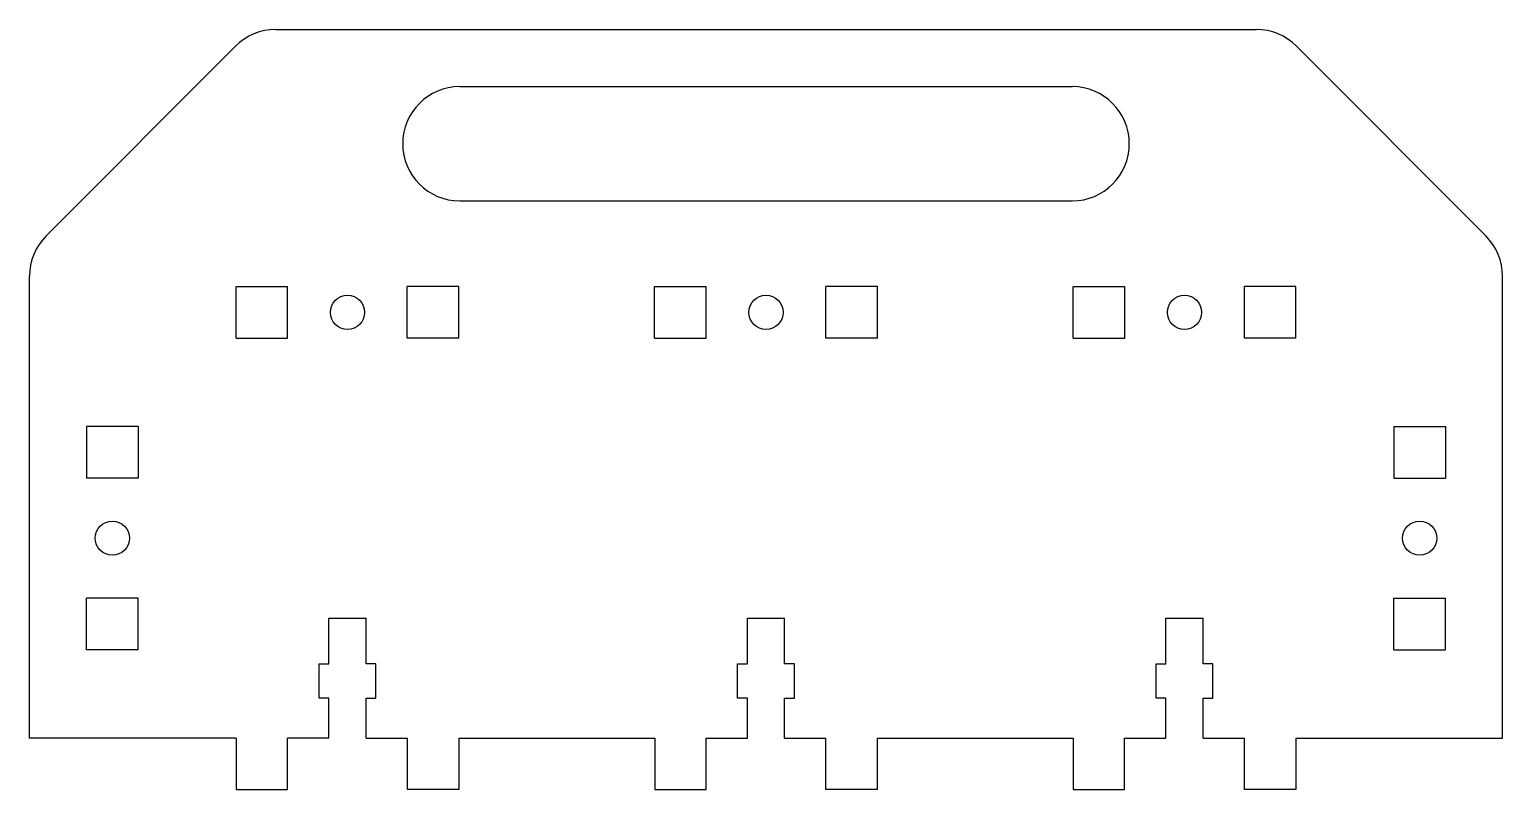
# Model space of a CAD drawing. Header units: millimetres. Extents: x -129 to 129, y -9 to 124.
import ezdxf

# ---------------------------------------------------------------- set-up
doc = ezdxf.new("R2010")
doc.units = ezdxf.units.MM

msp = doc.modelspace()

# ---------------------------------------------------------------- linework, layer by layer
at = {"color": 7, "linetype": 'Continuous', "lineweight": 25}
for p, q in [((-85.89, 124.05), (85.89, 124.05)), ((-126.12, 87.93), (-92.97, 121.12)), ((126.12, 87.93), (92.97, 121.12)), ((-53.66, 114.05), (53.66, 114.05)), ((-53.66, 94.05), (53.66, 94.05)), ((-129.05, 0), (-129.05, 80.86)), ((129.05, 0), (129.05, 80.86)), ((-92.86, 70), (-92.86, 79.05)), ((-92.86, 79.05), (-83.81, 79.05)), ((-83.81, 70), (-83.81, 79.05)), ((-62.86, 70), (-62.86, 79.05)), ((-53.81, 79.05), (-62.86, 79.05)), ((-53.81, 70), (-53.81, 79.05)), ((-19.52, 70), (-19.52, 79.05)), ((-19.52, 79.05), (-10.47, 79.05)), ((-10.47, 70), (-10.47, 79.05)), ((10.47, 70), (10.47, 79.05)), ((19.52, 79.05), (10.47, 79.05)), ((19.52, 70), (19.52, 79.05)), ((53.81, 70), (53.81, 79.05)), ((53.81, 79.05), (62.86, 79.05)), ((62.86, 70), (62.86, 79.05)), ((83.81, 70), (83.81, 79.05)), ((92.86, 79.05), (83.81, 79.05)), ((92.86, 70), (92.86, 79.05)), ((-92.86, 70), (-83.81, 70)), ((-53.81, 70), (-62.86, 70)), ((-19.52, 70), (-10.47, 70)), ((19.52, 70), (10.47, 70)), ((53.81, 70), (62.86, 70)), ((92.86, 70), (83.81, 70)), ((-110, 54.52), (-119.05, 54.52)), ((-119.05, 54.52), (-119.05, 45.48)), ((-110, 54.52), (-110, 45.48)), ((110, 54.52), (110, 45.48)), ((110, 54.52), (119.05, 54.52)), ((119.05, 54.52), (119.05, 45.48)), ((-110, 45.48), (-119.05, 45.48)), ((110, 45.48), (119.05, 45.48)), ((-110, 24.52), (-119.05, 24.52)), ((-119.05, 15.47), (-119.05, 24.52)), ((-110, 15.47), (-110, 24.52)), ((110, 15.47), (110, 24.52)), ((110, 24.52), (119.05, 24.52)), ((119.05, 15.47), (119.05, 24.52)), ((-76.58, 13), (-76.58, 21)), ((-76.58, 21), (-70.08, 21)), ((-70.08, 13), (-70.08, 21)), ((-3.25, 13), (-3.25, 21)), ((-3.25, 21), (3.25, 21)), ((3.25, 13), (3.25, 21)), ((70.08, 13), (70.08, 21)), ((70.08, 21), (76.58, 21)), ((76.58, 13), (76.58, 21)), ((-110, 15.47), (-119.05, 15.47)), ((-78.31, 7), (-78.31, 13)), ((-78.31, 13), (-76.58, 13)), ((-68.36, 13), (-70.08, 13)), ((-68.36, 7), (-68.36, 13)), ((-4.97, 7), (-4.97, 13)), ((-4.97, 13), (-3.25, 13)), ((4.97, 13), (3.25, 13)), ((4.97, 7), (4.97, 13)), ((68.36, 7), (68.36, 13)), ((68.36, 13), (70.08, 13)), ((78.31, 13), (76.58, 13)), ((78.31, 7), (78.31, 13)), ((110, 15.47), (119.05, 15.47)), ((-76.58, 7), (-78.31, 7)), ((-76.58, 0), (-76.58, 7)), ((-70.08, 7), (-68.36, 7)), ((-70.08, 0), (-70.08, 7)), ((-3.25, 7), (-4.97, 7)), ((-3.25, 0), (-3.25, 7)), ((3.25, 7), (4.97, 7)), ((3.25, 0), (3.25, 7)), ((70.08, 7), (68.36, 7)), ((70.08, 0), (70.08, 7)), ((76.58, 0), (76.58, 7)), ((76.58, 7), (78.31, 7)), ((-92.83, 0), (-129.05, 0)), ((-92.83, 0), (-92.83, -9)), ((-83.83, -9), (-83.83, 0)), ((-76.58, 0), (-83.83, 0)), ((-70.08, 0), (-62.83, 0)), ((-62.83, -9), (-62.83, 0)), ((-53.83, 0), (-53.83, -9)), ((-53.83, 0), (-19.5, 0)), ((-19.5, 0), (-19.5, -9)), ((-10.5, -9), (-10.5, 0)), ((-10.5, 0), (-3.25, 0)), ((3.25, 0), (10.5, 0)), ((10.5, -9), (10.5, 0)), ((19.5, 0), (19.5, -9)), ((19.5, 0), (53.83, 0)), ((53.83, 0), (53.83, -9)), ((62.83, -9), (62.83, 0)), ((62.83, 0), (70.08, 0)), ((76.58, 0), (83.83, 0)), ((83.83, -9), (83.83, 0)), ((92.83, 0), (92.83, -9)), ((92.83, 0), (129.05, 0)), ((-92.83, -9), (-83.83, -9)), ((-53.83, -9), (-62.83, -9)), ((-19.5, -9), (-10.5, -9)), ((19.5, -9), (10.5, -9)), ((53.83, -9), (62.83, -9)), ((92.83, -9), (83.83, -9))]:
    msp.add_line(p, q, dxfattribs=at)
for centre in [(-73.33, 74.53), (0, 74.53), (73.33, 74.53), (-114.53, 35), (114.53, 35)]:
    msp.add_circle(centre, 3, dxfattribs=at)
for centre, start, end in [((-85.89, 114.05), 90, 135.0281), ((85.89, 114.05), 44.9719, 90), ((-53.66, 104.05), 90, 270), ((53.66, 104.05), 270, 90), ((-119.05, 80.86), 135.0281, 180), ((119.05, 80.86), 0, 44.9719)]:
    msp.add_arc(centre, 10, start, end, dxfattribs=at)

doc.saveas('drawing.dxf')
